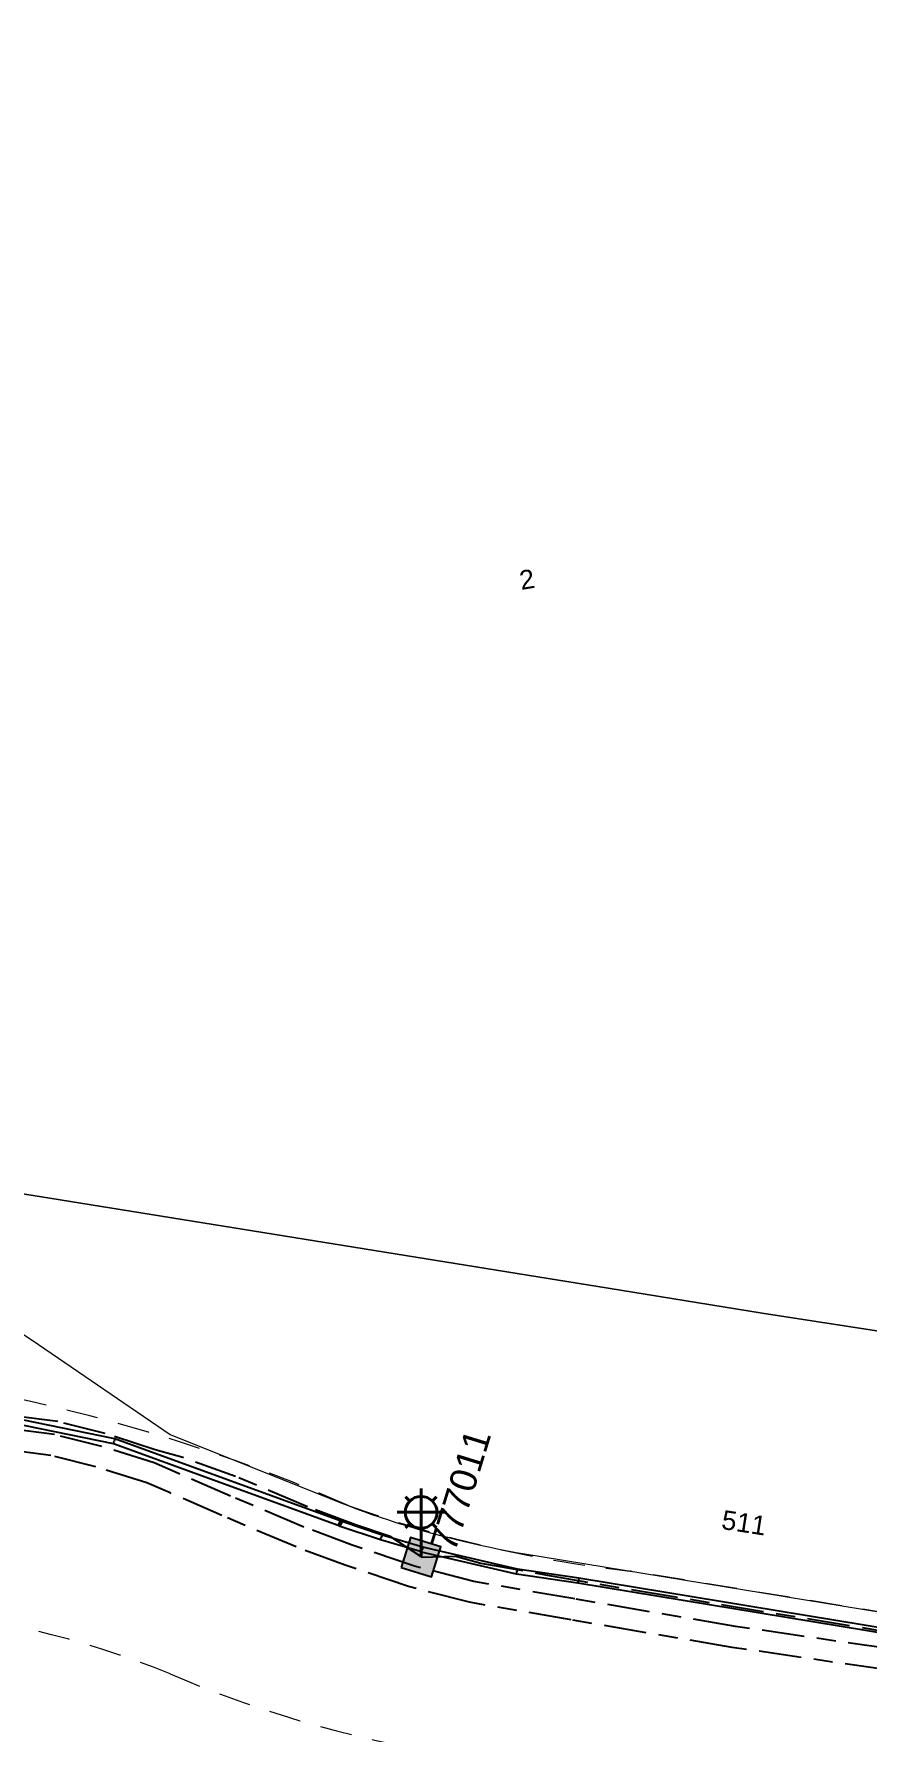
# Model space of a CAD drawing. Header units: metres. Extents: x 292510 to 295946, y 6251475 to 6256272.
# Drawn here: x 294423.3 to 294501.7, y 6255459.4 to 6255619.2 of the extents above; entities that cross this region are included whole.
import ezdxf
from ezdxf.enums import TextEntityAlignment as Align

# ---------------------------------------------------------------- set-up
doc = ezdxf.new("R2010")
doc.units = ezdxf.units.M
doc.linetypes.add('Cable Exist UG', pattern=[8.2, 4, -1.2, 1.8, -1.2])
doc.linetypes.add('Dash', pattern=[5, 3, -2])
doc.layers.get('0').update_dxf_attribs({"color": 6})
doc.layers.add('Cadastre Developer_SP_EXT', color=9, linetype='Continuous', lineweight=5)
doc.layers.add('Cadastre Land Parcels_SP_EXT', color=7, linetype='Continuous', lineweight=5)
for name, color, linetype in [('Duct_SP_EXT', 7, 'Continuous'), ('Equip_SP_SL_EXT', 7, 'Continuous'), ('Mains_HV_EXT', 7, 'Continuous'), ('Mains_SL_EXT', 7, 'Continuous'), ('SupportsUG_SP_LV_SL_EXT', 7, 'Continuous')]:
    doc.layers.add(name, color=color, linetype=linetype)
doc.styles.add('COLUMN_LABEL', font='arial.ttf')
doc.styles.add('iecARIAL', font='arial.ttf', dxfattribs={"height": 2})
doc.styles.add('POLE_LABEL', font='arial.ttf')
doc.styles.get("Standard").update_dxf_attribs({"font": 'arial.ttf'})

# ---------------------------------------------------------------- blocks, each defined once
blk = doc.blocks.new('COLUMN_EXT')
blk.add_hatch(color=256).paths.add_polyline_path([(-1.49, 1.48), (-1.49, -1.49), (1.48, -1.49), (1.48, 1.48)])
blk.add_lwpolyline([(-1.49, -1.49), (1.48, -1.49), (1.48, 1.48), (-1.49, 1.48)], close=True)
for tag, height, style, flags, p in [('ASSET_NUM', 2.5, 'COLUMN_LABEL', 8, (2, 2)), ('STRUCTURE_PLANT_NUMBER', 0.2, 'POLE_LABEL', 9, (1.81, 0.03)), ('STREET_CODE', 0.2, 'COLUMN_LABEL', 9, (1.81, -0.2))]:
    blk.add_attdef(tag, text='', height=height, dxfattribs=dict(style=style, flags=flags)).set_placement(p, align=Align.MIDDLE_LEFT)
at = {"flags": 9}
for tag, p in [('COLUMN_TYPE', (1.81, -0.4)), ('OWNED_BY', (1.81, -0.6)), ('STATE', (1.81, -0.8)), ('USAGE', (1.81, -1)), ('STREETNAME', (1.81, -1.6)), ('LEGEND', (1.81, -1.2)), ('LOCATION', (1.81, -1.4)), ('SUBURB', (1.81, -1.8)), ('NOTES', (1.81, -2))]:
    blk.add_attdef(tag, text='', height=0.2, dxfattribs=at).set_placement(p, align=Align.MIDDLE_LEFT)
at = {"flags": 1}
blk.add_attdef('Z', (1.81, -2.35), '', height=0.2, dxfattribs=at)
blk = doc.blocks.new('SL_LANTERN_EXT')
at = {"lineweight": 40}
for p, q in [((0, 1.97), (0, 6.47)), ((-1.46, 5.68), (-1.06, 5.28)), ((1.46, 5.68), (1.06, 5.28)), ((-2.25, 4.22), (2.25, 4.22)), ((-1.46, 2.76), (-1.06, 3.16)), ((0, 0), (0, 2.72)), ((1.46, 2.76), (1.06, 3.16))]:
    blk.add_line(p, q, dxfattribs=at)
blk.add_circle((0, 4.22), 1.5, dxfattribs=at)
at = {"style": 'iecARIAL', "flags": 9}
blk.add_attdef('ASSET_NUM', (1.5, 1.5), '', height=2.5, dxfattribs=at)
for tag, p, height, flags in [('OPERATING_VOLTAGE', (0.98, -1.65), 0.2, 9), ('CONSTRUCTED_VOLTAGE', (0.98, -0.65), 0.2, 9), ('CONTROL_TYPE', (0.98, -0.85), 0.2, 9), ('LANTERN_PURPOSE', (0.98, -1.05), 0.2, 9), ('LANTERN_TYPE', (0.98, -1.25), 0.2, 9), ('NO_PHASES', (0.98, -1.45), 0.2, 9), ('LNUMBER', (2.18, -3.25), 2.5, 8), ('ORIENTATION', (0.98, -1.85), 0.2, 9), ('OWNED_BY', (0.98, -2.05), 0.2, 9), ('STATE', (0.98, -2.25), 0.2, 9), ('USAGE', (0.98, -2.45), 0.2, 9), ('CEXIST', (0.98, -2.65), 0.2, 9), ('CNEW', (0.98, -2.85), 0.2, 9), ('CNUMBER', (0.98, -3.05), 0.2, 9), ('CREMOVE', (0.98, -3.25), 0.2, 9), ('CREPLACE', (0.98, -3.45), 0.2, 9), ('LKINGHEIGHT', (0.98, -3.65), 0.2, 9), ('LBRACKET', (0.98, -3.85), 0.2, 9), ('LBRACKETVOCAB', (0.98, -4.05), 0.2, 9), ('LCATEGORY', (0.98, -4.25), 0.2, 9), ('LCHARGE1', (0.98, -4.45), 0.2, 9), ('LCHARGE1PERCENT', (0.98, -4.65), 0.2, 9), ('LCHARGE2', (0.98, -4.85), 0.2, 9), ('LCHARGE2PERCENT', (0.98, -5.05), 0.2, 9), ('LCHARGE3', (0.98, -5.25), 0.2, 9), ('LCHARGE3PERCENT', (0.98, -5.45), 0.2, 9), ('LEXIST', (0.98, -5.65), 0.2, 9), ('LLAMP', (0.98, -5.85), 0.2, 9), ('LLAMPVOCAB', (0.98, -6.05), 0.2, 9), ('LMAST', (0.98, -6.25), 0.2, 9), ('LMASTVOCAB', (0.98, -6.45), 0.2, 9), ('LNEW', (0.98, -6.65), 0.2, 9), ('LANTNUMBER', (0.98, -6.85), 0.2, 9), ('LOUTREACH', (0.98, -7.25), 0.2, 9), ('LOUTREACHVOCAB', (0.98, -7.45), 0.2, 9), ('LRATECODE', (0.98, -7.65), 0.2, 9), ('LREMOVE', (0.98, -7.85), 0.2, 9), ('LREPLACE', (0.98, -8.05), 0.2, 9), ('STREETNAME', (0.98, -9.25), 0.2, 9), ('SUBURB', (0.98, -9.45), 0.2, 1), ('LTYPE', (0.98, -8.25), 0.2, 9), ('LTYPEVOCAB', (0.98, -8.45), 0.2, 9), ('LEGEND', (0.98, -8.65), 0.2, 9), ('LOCATION', (0.98, -8.85), 0.2, 9), ('NOTES', (0.98, -9.05), 0.2, 9)]:
    blk.add_attdef(tag, p, '', height=height, dxfattribs=dict(flags=flags))

msp = doc.modelspace()

# ---------------------------------------------------------------- linework, layer by layer
at = {"layer": 'Cadastre Developer_SP_EXT', "linetype": 'Dash'}
for points in [[(294563.46, 6255460.77), (294479.46, 6255474.54), (294479.37, 6255474.55), (294479.37, 6255474.55, -0.058483), (294452.88, 6255480.73), (294452.88, 6255480.73, 0.070329), (294408.93, 6255493), (294408.93, 6255493, -0.269784), (294391.23, 6255521.41), (294391.23, 6255521.41), (294388.79, 6255538.38), (294388.79, 6255538.38), (294368.84, 6255539.78), (294366.61, 6255528.46), (294366.53, 6255528.19), (294366.53, 6255528.19, -0.432472), (294337.79, 6255504.84), (294337.79, 6255504.84), (294223.62, 6255520.43)], [(294395.73, 6255435.74, -0.093447), (294394.9, 6255464.46), (294394.9, 6255464.46, -0.307194), (294403.77, 6255470.71), (294403.77, 6255470.71), (294403.81, 6255470.71), (294410.04, 6255470.95), (294410.04, 6255470.95, -0.080038), (294436.12, 6255464.87), (294436.12, 6255464.87, 0.068474), (294464.65, 6255457)]]:
    msp.add_lwpolyline(points, format="xyb", dxfattribs=at)
at = {"layer": 'Cadastre Land Parcels_SP_EXT', "linetype": 'Continuous'}
msp.add_lwpolyline([(294388.79, 6255538.38), (294396.19, 6255514.24), (294425.78, 6255509.48), (294477.34, 6255501.17), (294491.83, 6255498.84), (294556.66, 6255488.82), (294562.55, 6255487.91), (294566.81, 6255487.25), (294575.28, 6255610.53), (294516.07, 6255684.29), (294411.92, 6255661.8), (294404.15, 6255658.26), (294398.58, 6255651.82), (294396.18, 6255643.64), (294388.79, 6255538.38)], close=True, dxfattribs=at)
msp.add_lwpolyline([(294556.66, 6255488.82), (294491.83, 6255498.84), (294477.34, 6255501.17), (294425.78, 6255509.48), (294396.19, 6255514.24), (294423.74, 6255495.87), (294436.12, 6255487.4), (294452.02, 6255481.04), (294452.79, 6255480.75), (294453.56, 6255480.45), (294454.33, 6255480.17), (294455.11, 6255479.89), (294455.89, 6255479.62), (294456.68, 6255479.36), (294457.46, 6255479.1), (294458.25, 6255478.86), (294459.04, 6255478.62), (294459.83, 6255478.38), (294460.63, 6255478.16), (294461.42, 6255477.94), (294462.22, 6255477.73), (294463.02, 6255477.53), (294463.82, 6255477.33), (294464.63, 6255477.14), (294465.44, 6255476.96), (294466.24, 6255476.79), (294467.05, 6255476.62), (294467.86, 6255476.46), (294468.67, 6255476.31), (294469.49, 6255476.17), (294555.8, 6255462.02)], dxfattribs=at)
at = {"layer": 'Duct_SP_EXT'}
for p, q in [((294430.78, 6255486.52), (294408.72, 6255491.07)), ((294430.91, 6255486.99), (294408.82, 6255491.54)), ((294430.78, 6255486.52), (294430.84, 6255486.75)), ((294451.93, 6255478.84), (294430.78, 6255486.52)), ((294430.91, 6255486.99), (294430.84, 6255486.75)), ((294452.12, 6255479.28), (294430.91, 6255486.99)), ((294451.92, 6255478.85), (294452.02, 6255479.06)), ((294452.02, 6255478.8), (294451.92, 6255478.85)), ((294451.92, 6255478.85), (294451.93, 6255478.84)), ((294451.93, 6255478.84), (294452.02, 6255479.06)), ((294452.13, 6255479.28), (294452.02, 6255479.06)), ((294452.12, 6255479.28), (294452.02, 6255479.06)), ((294452.02, 6255478.8), (294452.11, 6255479.02)), ((294452.12, 6255478.76), (294452.02, 6255478.8)), ((294452.2, 6255479.24), (294452.11, 6255479.02)), ((294452.13, 6255479.28), (294452.12, 6255479.28)), ((294452.12, 6255478.76), (294452.2, 6255478.99)), ((294452.12, 6255478.76), (294452.2, 6255478.99)), ((294455.92, 6255477.49), (294452.12, 6255478.76)), ((294452.12, 6255478.76), (294452.12, 6255478.76)), ((294452.2, 6255479.24), (294452.13, 6255479.28)), ((294452.27, 6255479.22), (294452.2, 6255479.24)), ((294452.27, 6255479.22), (294452.2, 6255478.99)), ((294452.27, 6255479.22), (294452.2, 6255478.99)), ((294456.07, 6255477.94), (294452.27, 6255479.22)), ((294452.27, 6255479.22), (294452.27, 6255479.22)), ((294456.07, 6255477.94), (294455.99, 6255477.72)), ((294459.9, 6255476.81), (294456.07, 6255477.94)), ((294455.92, 6255477.49), (294455.99, 6255477.72)), ((294459.76, 6255476.35), (294455.92, 6255477.49)), ((294459.76, 6255476.35), (294459.83, 6255476.58)), ((294459.78, 6255476.34), (294459.83, 6255476.58)), ((294468.7, 6255474.26), (294459.78, 6255476.34)), ((294459.9, 6255476.81), (294459.83, 6255476.58)), ((294459.89, 6255476.81), (294459.83, 6255476.58)), ((294468.79, 6255474.74), (294459.89, 6255476.81)), ((294468.79, 6255474.74), (294468.74, 6255474.5)), ((294474.56, 6255473.87), (294468.79, 6255474.74)), ((294468.7, 6255474.26), (294468.74, 6255474.5)), ((294474.49, 6255473.4), (294468.7, 6255474.26)), ((294474.49, 6255473.4), (294474.53, 6255473.64)), ((294504.01, 6255468.54), (294474.49, 6255473.4)), ((294474.56, 6255473.87), (294474.53, 6255473.64)), ((294504.09, 6255469.01), (294474.56, 6255473.87))]:
    msp.add_line(p, q, dxfattribs=at)
at = {"layer": 'Mains_HV_EXT', "linetype": 'Cable Exist UG'}
for points in [[(294503.89, 6255467.22), (294489.32, 6255469.34), (294474.19, 6255471.93), (294464.71, 6255473.56), (294459.11, 6255475.01), (294453.25, 6255476.99), (294448.71, 6255478.68), (294441.79, 6255481.61), (294436.91, 6255483.73), (294434.63, 6255484.75), (294429.68, 6255486.29), (294425.25, 6255487.39), (294421.31, 6255487.91)], [(294503.6, 6255465.24), (294489, 6255467.37), (294473.85, 6255469.96), (294464.29, 6255471.61), (294458.54, 6255473.09), (294452.58, 6255475.11), (294447.97, 6255476.82), (294441, 6255479.77), (294436.11, 6255481.9), (294433.93, 6255482.87), (294429.14, 6255484.36), (294424.88, 6255485.42), (294421.06, 6255485.92)]]:
    msp.add_lwpolyline(points, dxfattribs=at)
at = {"layer": 'Mains_SL_EXT', "linetype": 'Cable Exist UG'}
for points in [[(294459.71, 6255475.92), (294456.83, 6255477.81), (294456.83, 6255477.81), (294453.56, 6255478.91), (294449.04, 6255480.6), (294442.27, 6255483.46), (294437.31, 6255485.24), (294434.7, 6255485.97), (294430.01, 6255487.5), (294425.54, 6255488.62), (294421.57, 6255489.14), (294417.21, 6255489.99), (294411.09, 6255490.81), (294408.52, 6255490.81)], [(294459.73, 6255475.86), (294462.97, 6255475.95), (294465.36, 6255475.31), (294471.44, 6255474.2), (294479.92, 6255472.74), (294508.82, 6255467.98), (294511.59, 6255467.15)]]:
    msp.add_lwpolyline(points, dxfattribs=at)

# ---------------------------------------------------------------- block references
at = {"layer": 'Equip_SP_SL_EXT'}
msp.add_blockref('SL_LANTERN_EXT', (294459.73, 6255475.86), dxfattribs=at)
at = {"layer": 'SupportsUG_SP_LV_SL_EXT'}
ref = msp.add_blockref('COLUMN_EXT', (294459.73, 6255475.86), dxfattribs=dict(at, rotation=342.8900077660952))
ref.add_attrib('ASSET_NUM', '777011', dxfattribs={"layer": '0', "height": 2.5, "rotation": 72.89, "style": 'COLUMN_LABEL'}).set_placement((294461.73, 6255476.61), align=Align.MIDDLE_LEFT)

# ---------------------------------------------------------------- texts
at = {"layer": 'Cadastre Land Parcels_SP_EXT'}
for s, rotation, p in [('2', 9.1711, (294469.15, 6255566.89)), ('511', 351.1672, (294487.91, 6255478.53))]:
    msp.add_text(s, height=1.8, rotation=rotation, dxfattribs=at).set_placement(p)

doc.saveas('drawing.dxf')
